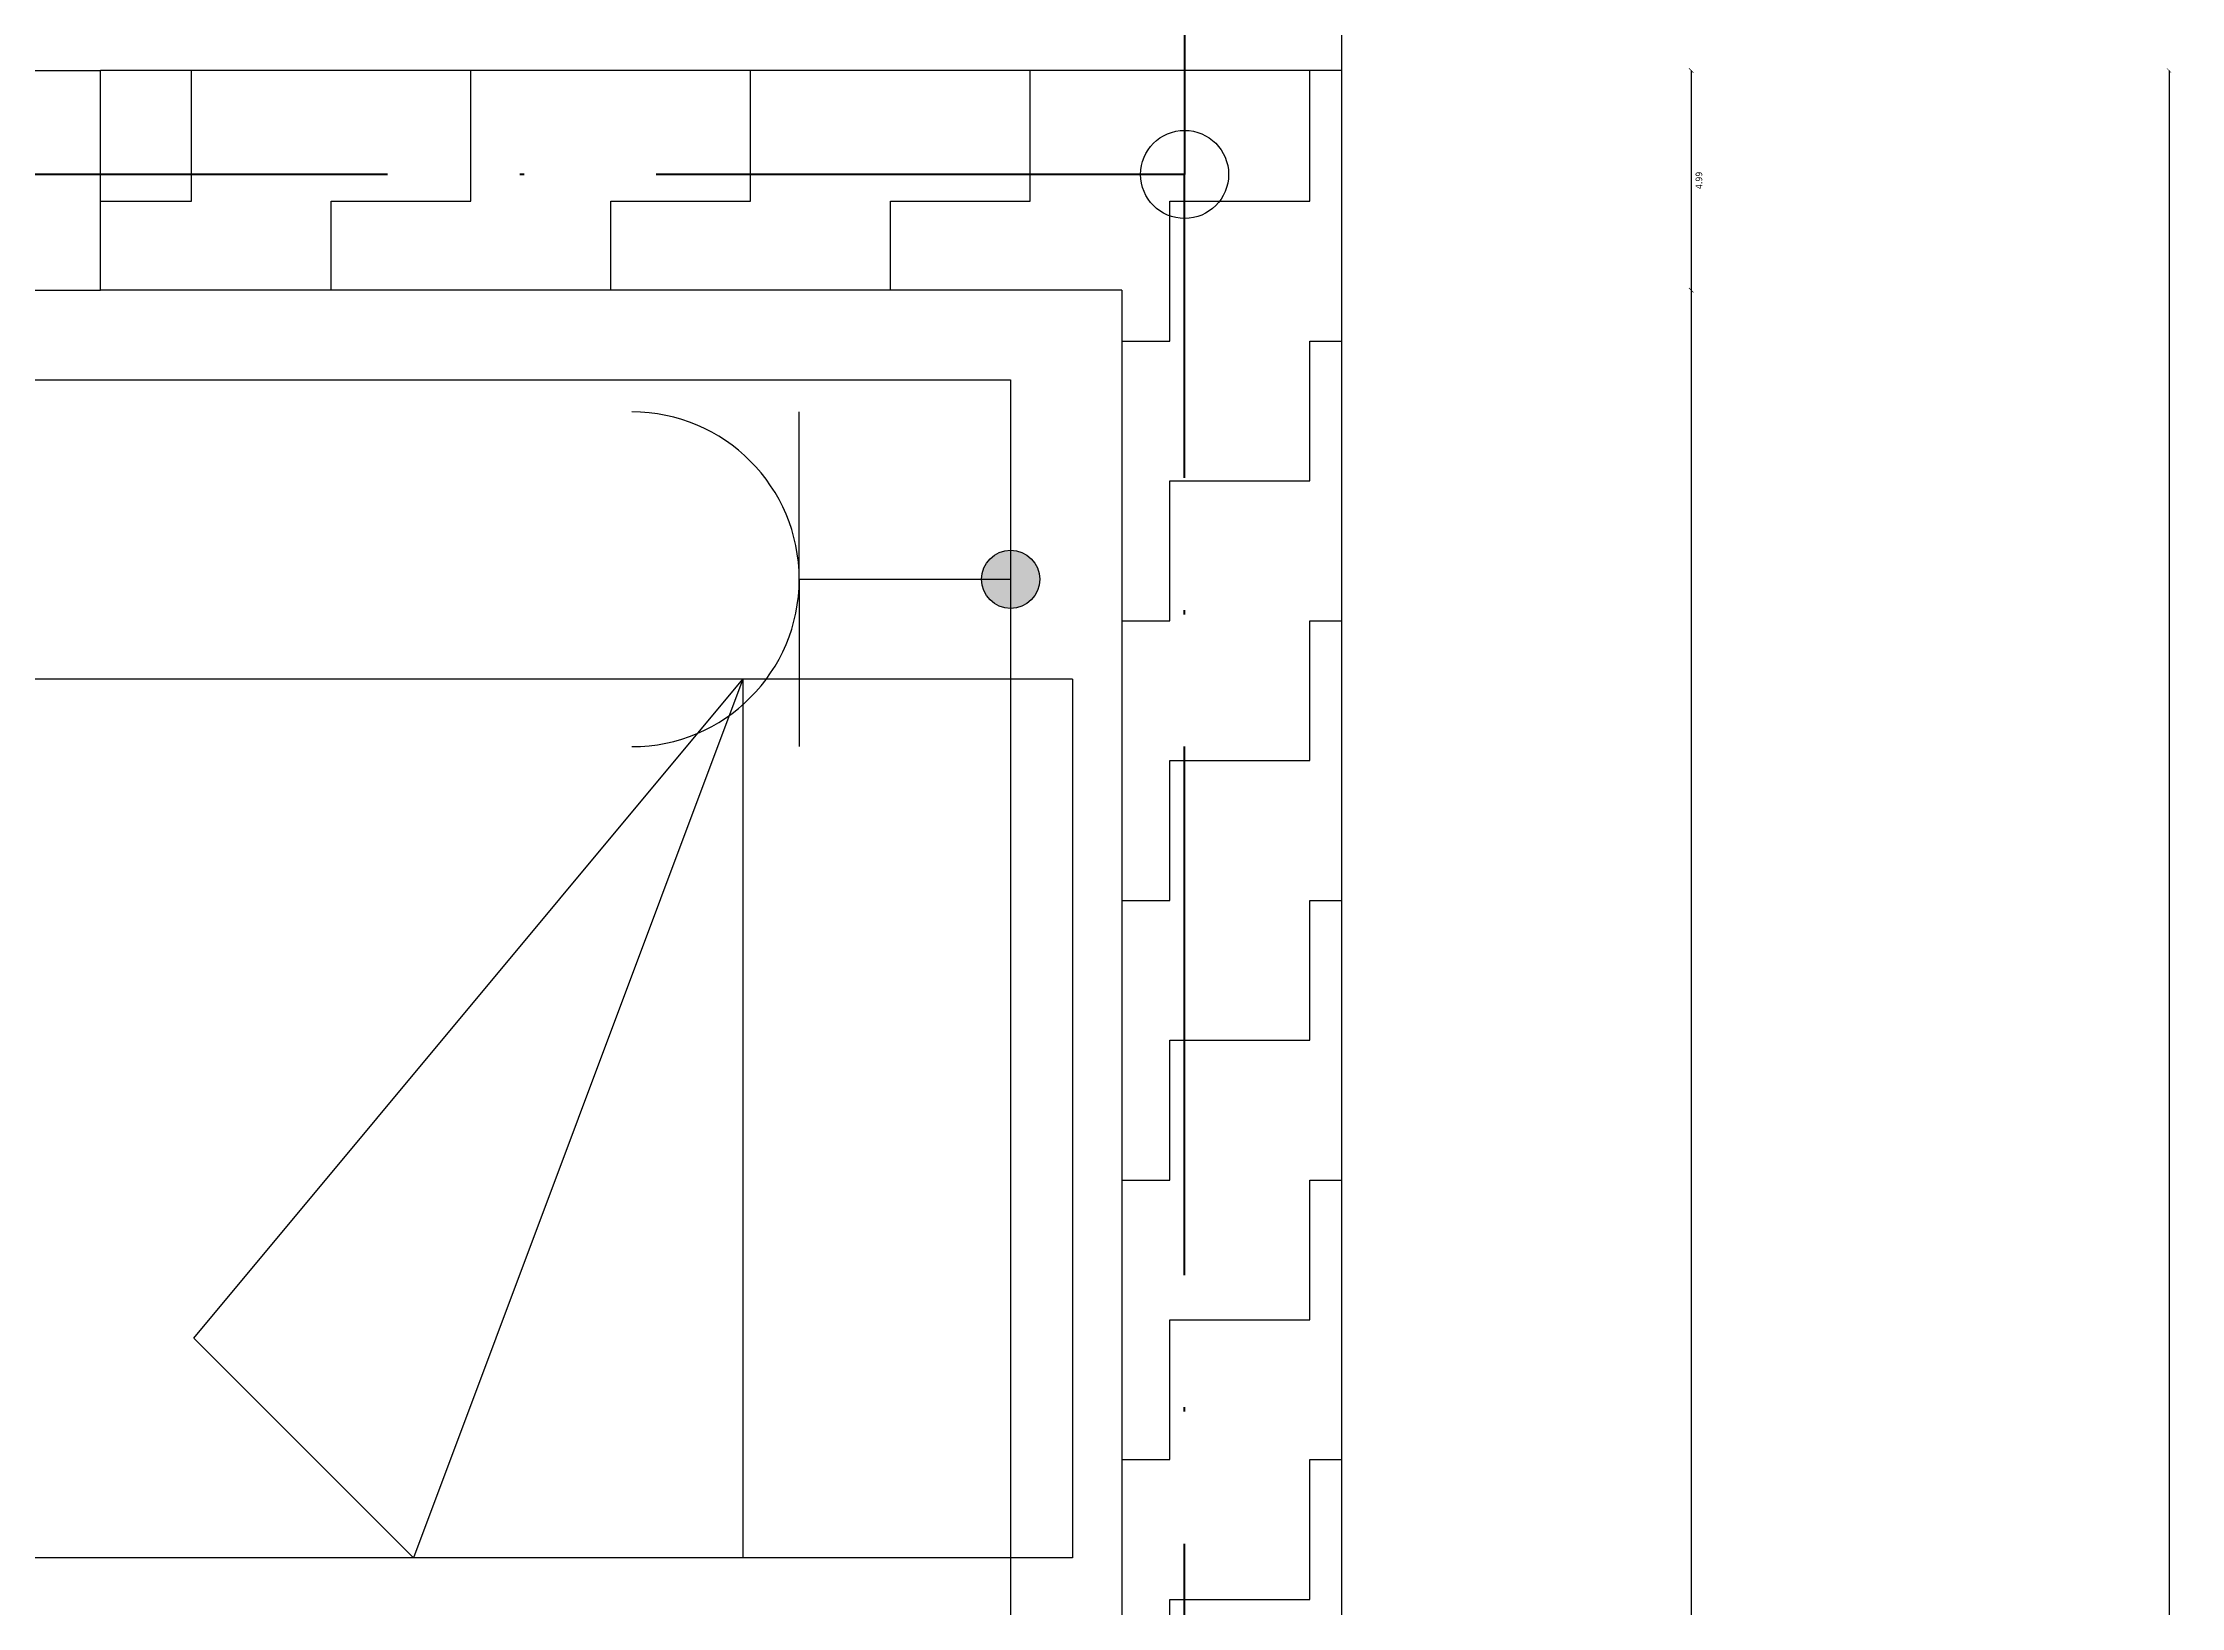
# Model space of a CAD drawing. Header units: millimetres. Extents: x 154 to 5560, y 36 to 724.
# Drawn here: x 2374.13 to 2422.7, y 335.66 to 371.18 of the extents above; entities that cross this region are included whole.
import ezdxf

# ---------------------------------------------------------------- set-up
doc = ezdxf.new("R2010")
doc.units = ezdxf.units.MM
doc.linetypes.add('ACAD_ISO10W100', pattern=[18, 12, -3, 0, -3])
for name, color, linetype in [('KUVVETLİ AKIM', 90, 'Continuous'), ('MİMARİ PLAN', 8, 'Continuous'), ('SEMBOL LİSTESİ', 7, 'Continuous'), ('topraklama', 104, 'Continuous')]:
    doc.layers.add(name, color=color, linetype=linetype)
doc.styles.add('taho', font='tahoma.ttf')
doc.dimstyles.new('PATO', dxfattribs={"dimtxt": 0.15, "dimasz": 0.1, "dimexe": 0.02, "dimexo": 0, "dimgap": 0.1, "dimtad": 2, "dimzin": 1, "dimdsep": 46, "dimtxsty": 'taho', "dimblk": 'ARCHTICK', "dimcen": 0.1, "dimse1": 1, "dimse2": 1, "dimclrd": 256, "dimclre": 1, "dimclrt": 256, "dimadec": 0, "dimazin": 0, "dimtfac": 1, "dimtix": 1, "dimtmove": 0, "dimatfit": 3, "dimldrblk": 'ARCHTICK', "dimfxl": 1, "dimtolj": 1, "dimtzin": 0, "dimarcsym": 0})

# ---------------------------------------------------------------- blocks, each defined once
blk = doc.blocks.new('MHPLS503')
blk.add_line((-0.3, 0), (-0.3, -0.8))
for points in [[(0, 0), (-1.9, 0), (-1.9, -0.8)], [(0, 0), (0, -0.8), (-1.9, -0.8)], [(-0.3, 0), (-0.6, -0.8), (-0.8, -0.6), (-0.3, 0)]]:
    blk.add_lwpolyline(points)
blk = doc.blocks.new('_ARCHTICK')
at = {"color": 0, "linetype": 'ByBlock', "const_width": 0.15}
blk.add_lwpolyline([(-0.5, -0.5), (0.5, 0.5)], dxfattribs=at)
blk = doc.blocks.new('*D99')
at = {"layer": 'Defpoints', "color": 0, "transparency": 16777216}
for p in [(2397.617, 365.566), (2397.386, 281.809), (2411.568, 281.809)]:
    blk.add_point(p, dxfattribs=at)
at = {"layer": 'MİMARİ PLAN', "lineweight": -2, "transparency": 16777216}
blk.add_line((2411.568, 365.566), (2411.568, 281.809), dxfattribs=at)
at = {"layer": 'MİMARİ PLAN', "lineweight": -2, "transparency": 16777216, "xscale": 0.1, "yscale": 0.1, "zscale": 0.1}
for p, rotation in [((2411.568, 365.566), 90), ((2411.568, 281.809), 270)]:
    blk.add_blockref('_ARCHTICK', p, dxfattribs=dict(at, rotation=rotation))
at = {"layer": 'MİMARİ PLAN', "transparency": 16777216, "insert": (2411.747, 323.688), "char_height": 0.15, "attachment_point": 5, "rotation": 90, "style": 'taho'}
blk.add_mtext('\\A1;83.76', dxfattribs=at)
blk = doc.blocks.new('*D110')
at = {"layer": 'Defpoints', "color": 0, "transparency": 16777216}
for p in [(2325.561, 382.739), (2325.561, 370.554), (2375.441, 370.554)]:
    blk.add_point(p, dxfattribs=at)
at = {"layer": 'MİMARİ PLAN', "lineweight": -2, "transparency": 16777216}
blk.add_line((2375.441, 382.739), (2325.561, 382.739), dxfattribs=at)
at = {"layer": 'MİMARİ PLAN', "lineweight": -2, "transparency": 16777216, "xscale": 0.1, "yscale": 0.1, "zscale": 0.1, "rotation": 180}
blk.add_blockref('_ARCHTICK', (2325.561, 382.739), dxfattribs=at)
at = {"layer": 'MİMARİ PLAN', "lineweight": -2, "transparency": 16777216, "xscale": 0.1, "yscale": 0.1, "zscale": 0.1}
blk.add_blockref('_ARCHTICK', (2375.441, 382.739), dxfattribs=at)
at = {"layer": 'MİMARİ PLAN', "transparency": 16777216, "insert": (2350.501, 382.917), "char_height": 0.15, "attachment_point": 5, "style": 'taho'}
blk.add_mtext('\\A1;49.88', dxfattribs=at)
blk = doc.blocks.new('*D111')
at = {"layer": 'Defpoints', "color": 0, "transparency": 16777216}
for p in [(2375.441, 382.739), (2375.441, 370.554), (2398.639, 365.566)]:
    blk.add_point(p, dxfattribs=at)
at = {"layer": 'MİMARİ PLAN', "lineweight": -2, "transparency": 16777216}
blk.add_line((2398.639, 382.739), (2375.441, 382.739), dxfattribs=at)
at = {"layer": 'MİMARİ PLAN', "lineweight": -2, "transparency": 16777216, "xscale": 0.1, "yscale": 0.1, "zscale": 0.1, "rotation": 180}
blk.add_blockref('_ARCHTICK', (2375.441, 382.739), dxfattribs=at)
at = {"layer": 'MİMARİ PLAN', "lineweight": -2, "transparency": 16777216, "xscale": 0.1, "yscale": 0.1, "zscale": 0.1}
blk.add_blockref('_ARCHTICK', (2398.639, 382.739), dxfattribs=at)
at = {"layer": 'MİMARİ PLAN', "transparency": 16777216, "insert": (2387.04, 382.917), "char_height": 0.15, "attachment_point": 5, "style": 'taho'}
blk.add_mtext('\\A1;23.20', dxfattribs=at)
blk = doc.blocks.new('*D114')
at = {"layer": 'Defpoints', "color": 0, "transparency": 16777216}
for p in [(2411.568, 370.554), (2396.114, 365.566), (2411.568, 365.566)]:
    blk.add_point(p, dxfattribs=at)
at = {"layer": 'MİMARİ PLAN', "lineweight": -2, "transparency": 16777216}
blk.add_line((2411.568, 370.554), (2411.568, 365.566), dxfattribs=at)
at = {"layer": 'MİMARİ PLAN', "lineweight": -2, "transparency": 16777216, "xscale": 0.1, "yscale": 0.1, "zscale": 0.1}
for p, rotation in [((2411.568, 370.554), 90), ((2411.568, 365.566), 270)]:
    blk.add_blockref('_ARCHTICK', p, dxfattribs=dict(at, rotation=rotation))
at = {"layer": 'MİMARİ PLAN', "transparency": 16777216, "insert": (2411.746, 368.06), "char_height": 0.15, "attachment_point": 5, "rotation": 90, "style": 'taho'}
blk.add_mtext('\\A1;4.99', dxfattribs=at)
blk = doc.blocks.new('*D116')
at = {"layer": 'Defpoints', "color": 0, "transparency": 16777216}
for p in [(2403.627, 370.554), (2403.627, 159.574), (2422.423, 159.574)]:
    blk.add_point(p, dxfattribs=at)
at = {"layer": 'MİMARİ PLAN', "lineweight": -2, "transparency": 16777216}
blk.add_line((2422.423, 370.554), (2422.423, 159.574), dxfattribs=at)
at = {"layer": 'MİMARİ PLAN', "lineweight": -2, "transparency": 16777216, "xscale": 0.1, "yscale": 0.1, "zscale": 0.1}
for p, rotation in [((2422.423, 370.554), 90), ((2422.423, 159.574), 270)]:
    blk.add_blockref('_ARCHTICK', p, dxfattribs=dict(at, rotation=rotation))
at = {"layer": 'MİMARİ PLAN', "transparency": 16777216, "insert": (2422.602, 265.064), "char_height": 0.15, "attachment_point": 5, "rotation": 90, "style": 'taho'}
blk.add_mtext('\\A1;210.98', dxfattribs=at)

msp = doc.modelspace()

# ---------------------------------------------------------------- hatches: boundary and pattern name
at = {"layer": 'KUVVETLİ AKIM'}
h = msp.add_hatch(color=256, dxfattribs=at)
h.dxf.hatch_style = 1
h.paths.add_polyline_path([(2396.114, 314.049), (2396.114, 314.169, 0.414214), (2395.53, 313.585), (2396.114, 313.585)], flags=17)
h.paths.add_polyline_path([(2396.698, 313.585, 0.414214), (2396.114, 314.169), (2396.114, 314.049), (2396.114, 313.585), (2395.53, 313.585, 1)])
h.paths.add_polyline_path([(2396.775, 359.001, 0.414214), (2396.114, 359.662), (2396.114, 358.34, 0.414214)])
h.paths.add_polyline_path([(2396.114, 359.662, 0.414214), (2395.453, 359.001), (2396.114, 359.001)])
h.paths.add_polyline_path([(2396.114, 359.001), (2395.453, 359.001, 0.414214), (2396.114, 358.34)])
at = {"layer": 'MİMARİ PLAN'}
h = msp.add_hatch(dxfattribs=at)
h.set_pattern_fill('ZIGZAG', color=256, style=0)
h.set_pattern_definition([(0, (1663.1286, 615.2325), (3.175, 3.175), [3.175, -3.175]), (90, (1666.3036, 615.2325), (-3.175, 3.175), [3.175, -3.175])])
h.paths.add_polyline_path([(2403.627, 370.554), (2375.441, 370.554), (2375.441, 365.566), (2398.639, 365.566), (2398.639, 164.562), (2380.21, 164.562), (2380.21, 159.574), (2403.627, 159.574)])

# ---------------------------------------------------------------- linework, layer by layer
at = {"layer": 'KUVVETLİ AKIM'}
for p, q in [((2305.27, 363.532), (2396.114, 363.532)), ((2396.114, 363.532), (2396.114, 314.049)), ((2395.457, 359.001), (2396.114, 359.001))]:
    msp.add_line(p, q, dxfattribs=at)
msp.add_circle((2396.114, 359.001), 0.661, dxfattribs=at)
at = {"layer": 'MİMARİ PLAN'}
for p, q in [((2403.627, 423), (2403.627, 370.554)), ((2325.561, 370.554), (2375.441, 370.554)), ((2403.627, 370.554), (2375.441, 370.554)), ((2375.441, 365.566), (2375.441, 370.554)), ((2403.627, 370.554), (2403.627, 159.574)), ((2325.561, 365.566), (2375.441, 365.566)), ((2398.639, 365.566), (2375.441, 365.566)), ((2398.639, 365.566), (2398.639, 164.562))]:
    msp.add_line(p, q, dxfattribs=at)
at = {"layer": 'SEMBOL LİSTESİ'}
for q in [(2391.312, 362.8), (2395.457, 359.001), (2391.312, 355.202)]:
    msp.add_line((2391.312, 359.001), q, dxfattribs=at)
msp.add_circle((2400.064, 368.194), 1, dxfattribs=at)
msp.add_arc((2387.513, 359.001), 3.799, 270, 90, dxfattribs=at)
at = {"layer": 'topraklama', "linetype": 'ACAD_ISO10W100', "lineweight": 60}
for p, q in [((2400.064, 374.244), (2400.064, 368.194)), ((2400.064, 368.194), (2272.117, 368.194)), ((2400.064, 162.202), (2400.064, 368.194))]:
    msp.add_line(p, q, dxfattribs=at)

# ---------------------------------------------------------------- block references
at = {"layer": 'MİMARİ PLAN', "xscale": 24.94025966167328, "yscale": 24.94025966167328, "zscale": 24.94025966167328}
msp.add_blockref('MHPLS503', (2397.516, 356.735), dxfattribs=at)

# ---------------------------------------------------------------- dimensions: what is measured, and where the dimension line sits
at = {"layer": 'MİMARİ PLAN'}
for base, p1, p2, picture, middle in [((2325.561, 382.739), (2375.441, 370.554), (2325.561, 370.554), '*D110', (2350.501, 382.917)), ((2375.441, 382.739), (2398.639, 365.566), (2375.441, 370.554), '*D111', (2387.04, 382.917))]:
    dim = msp.add_linear_dim(base=base, p1=p1, p2=p2, dimstyle='PATO', dxfattribs=at)
    dim.commit()
    dim.dimension.update_dxf_attribs({"geometry": picture, "text_midpoint": middle})
for base, p1, p2, picture, middle in [((2411.568, 365.566), (2411.568, 370.554), (2396.114, 365.566), '*D114', (2411.746, 368.06)), ((2422.423, 159.574), (2403.627, 370.554), (2403.627, 159.574), '*D116', (2422.602, 265.064)), ((2411.568, 281.809), (2397.617, 365.566), (2397.386, 281.809), '*D99', (2411.747, 323.688))]:
    dim = msp.add_linear_dim(base=base, p1=p1, p2=p2, angle=90, dimstyle='PATO', dxfattribs=at)
    dim.commit()
    dim.dimension.update_dxf_attribs({"geometry": picture, "text_midpoint": middle})

doc.saveas('drawing.dxf')
